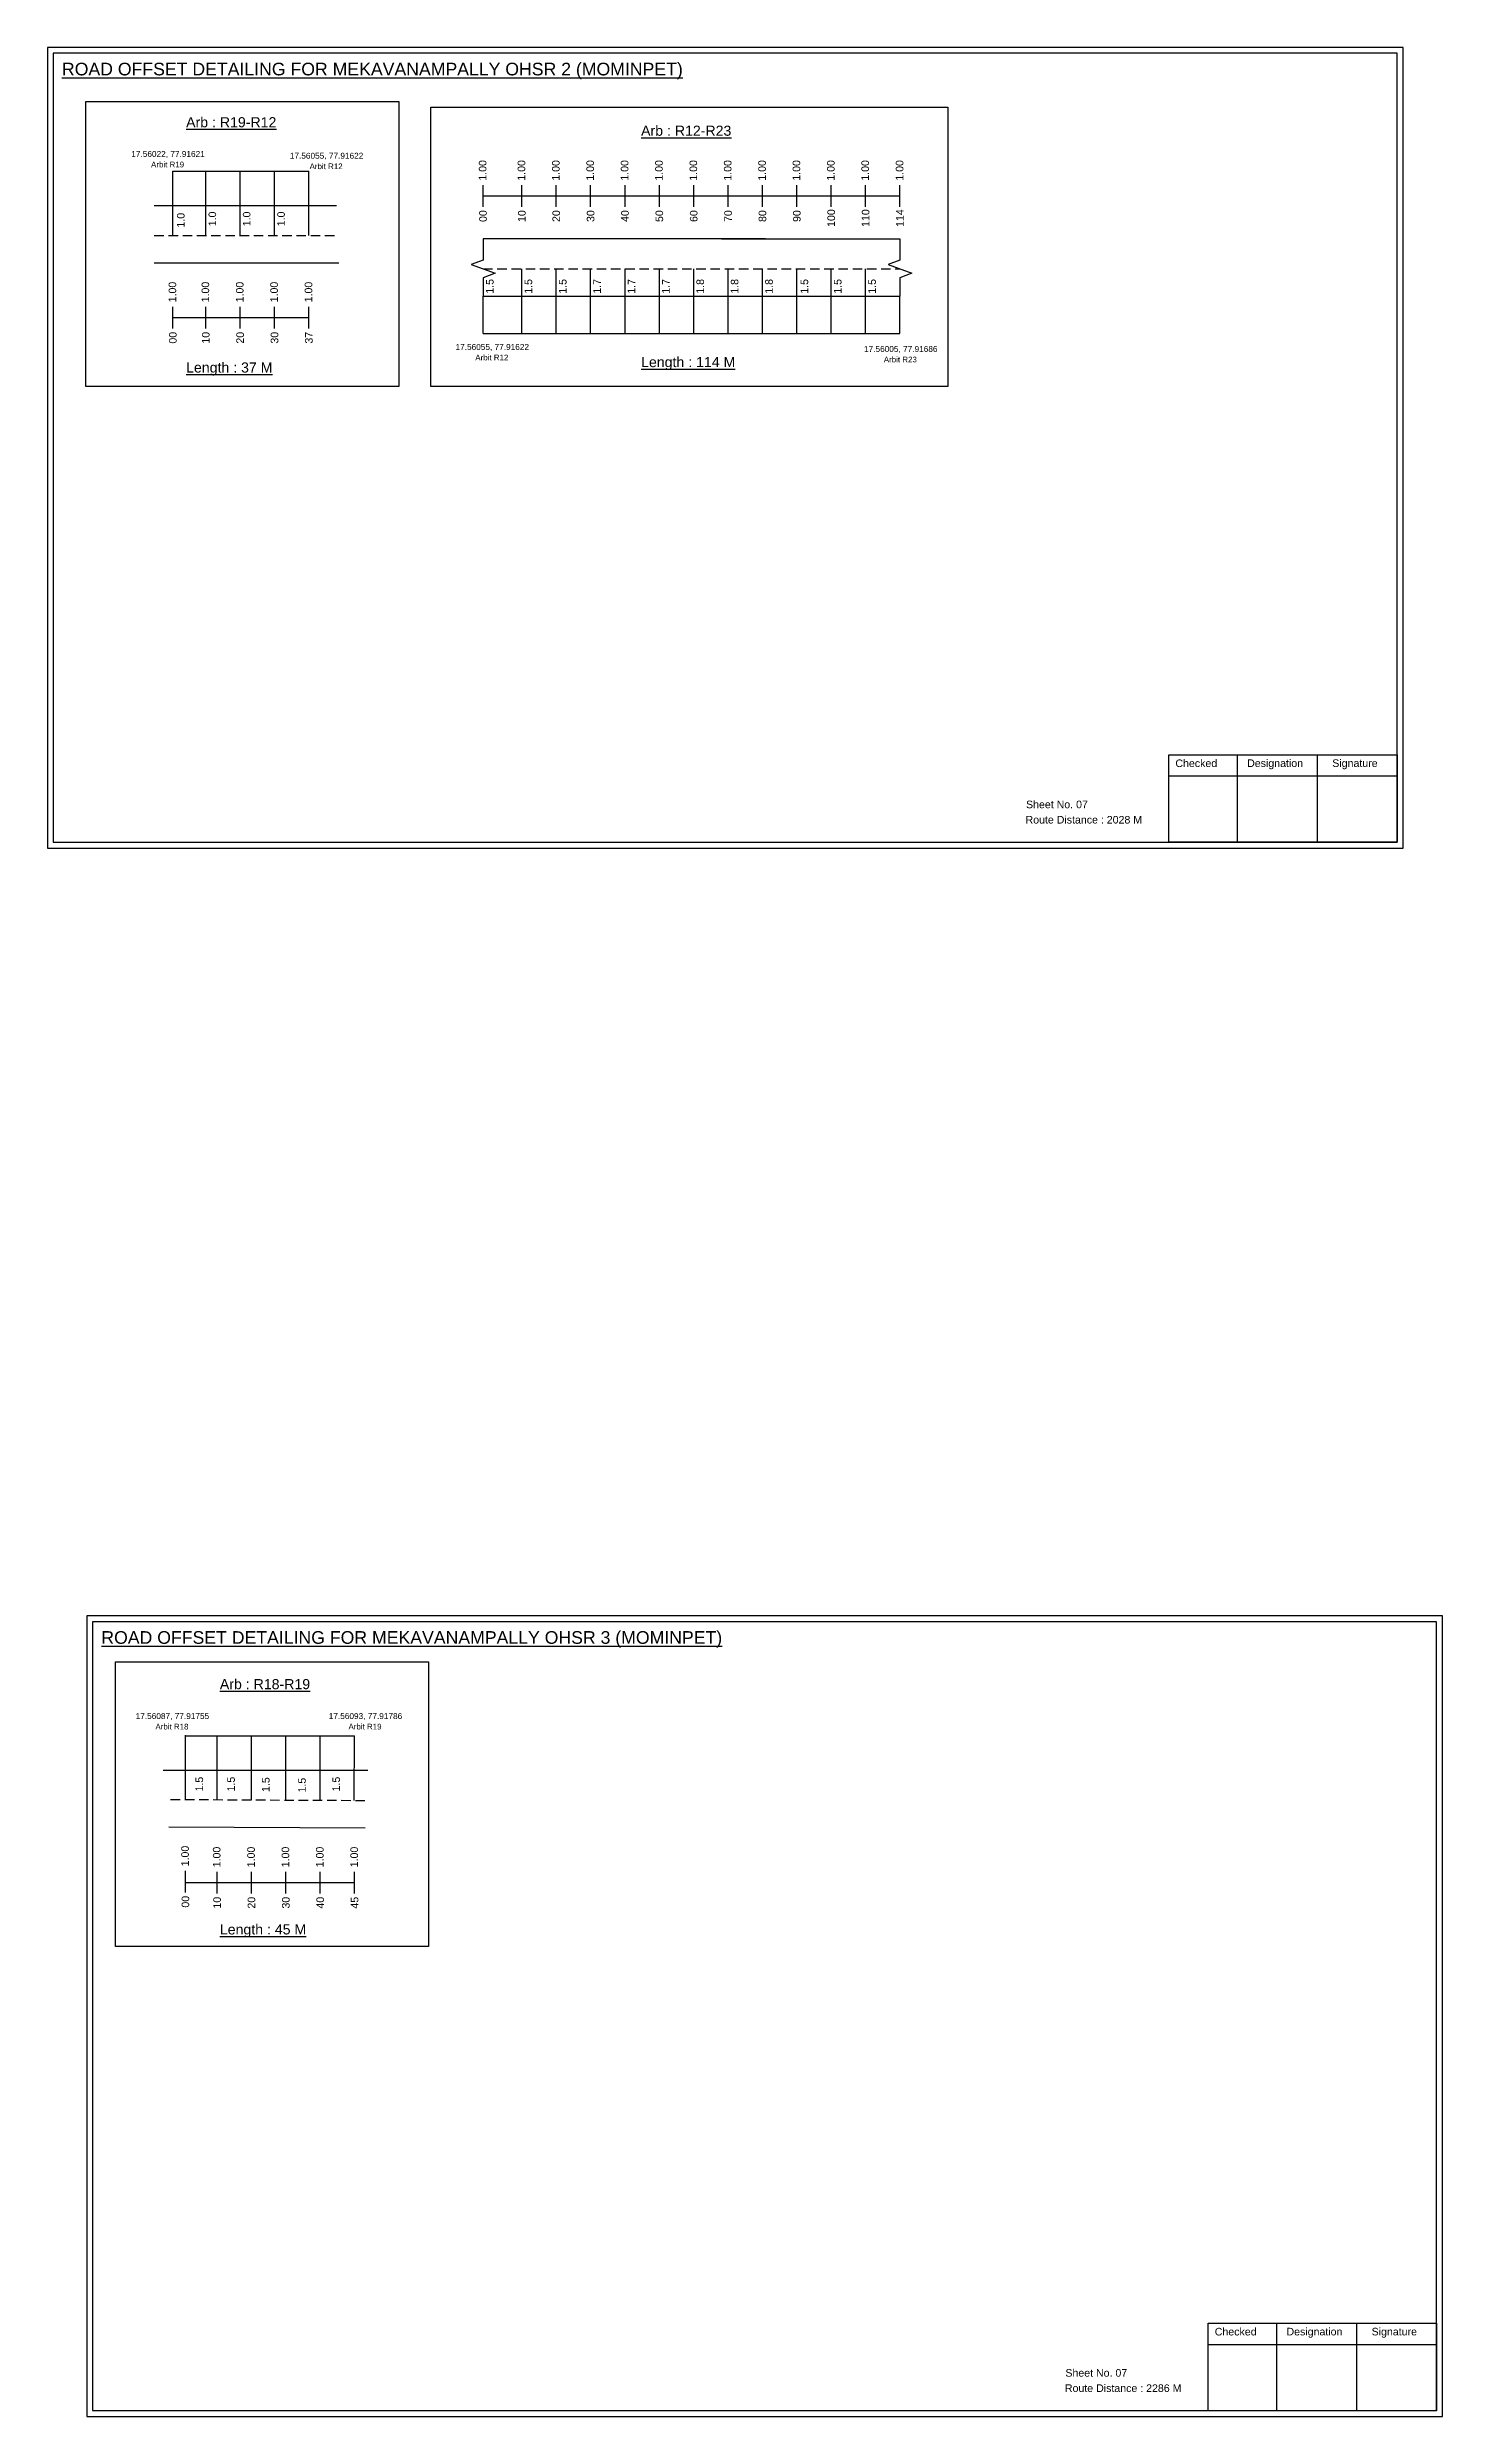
# Model space of a CAD drawing. Header units: inches. Extents: x 1241 to 8862, y 322 to 2472.
# Drawn here: x 8310 to 8862, y 324 to 1261 of the extents above; entities that cross this region are included whole.
import ezdxf

# ---------------------------------------------------------------- set-up
doc = ezdxf.new("R2010")
doc.units = ezdxf.units.IN
doc.header["$MEASUREMENT"] = 0
doc.linetypes.add('DASHED2', pattern=[0.375, 0.25, -0.125])
doc.layers.add('PDF_Geometry', color=7, linetype='Continuous')
doc.layers.add('PDF_Text', color=5, linetype='Continuous')
doc.styles.add('PDF Arial', font='arial.ttf')
doc.styles.get("Standard").update_dxf_attribs({"font": 'arial.ttf'})

msp = doc.modelspace()

# ---------------------------------------------------------------- linework, layer by layer
at = {"color": 5}
for p, q in [((8359.38, 1212.51), (8413.22, 1212.51)), ((8482.1, 1148.24), (8647.07, 1148.24)), ((8364.37, 593.58), (8431.29, 593.58))]:
    msp.add_line(p, q, dxfattribs=at)
for p, q in [((8359.38, 1186.98), (8359.38, 1212.51)), ((8372.42, 1186.98), (8372.42, 1212.51)), ((8386.02, 1186.98), (8386.02, 1212.51)), ((8399.62, 1186.98), (8399.62, 1212.51)), ((8413.22, 1186.98), (8413.22, 1212.51)), ((8352.04, 1198.86), (8424.07, 1198.86)), ((8593.87, 1185.66), (8482.1, 1185.66)), ((8576.4, 1185.66), (8647.07, 1185.66)), ((8352.04, 1176.17), (8425.07, 1176.17)), ((8497.47, 1148.24), (8497.47, 1173.78)), ((8511.07, 1148.24), (8511.07, 1173.78)), ((8524.67, 1148.24), (8524.67, 1173.78)), ((8538.27, 1148.24), (8538.27, 1173.78)), ((8551.87, 1148.24), (8551.87, 1173.78)), ((8565.47, 1148.24), (8565.47, 1173.78)), ((8579.07, 1148.24), (8579.07, 1173.78)), ((8592.67, 1148.24), (8592.67, 1173.78)), ((8606.27, 1148.24), (8606.27, 1173.78)), ((8619.87, 1148.24), (8619.87, 1173.78)), ((8633.47, 1148.24), (8633.47, 1173.78)), ((8482.1, 1162.98), (8647.07, 1162.98)), ((8482.1, 1148.24), (8482.1, 1162.98)), ((8647.07, 1148.24), (8647.07, 1162.98)), ((8364.37, 568.34), (8364.37, 593.88)), ((8376.89, 568.29), (8376.89, 593.58)), ((8390.49, 568.24), (8390.49, 593.58)), ((8404.09, 568.3), (8404.09, 593.58)), ((8417.69, 568.04), (8417.69, 593.58)), ((8431.07, 568.08), (8431.29, 593.58)), ((8436.54, 579.91), (8355.59, 579.91)), ((8357.8, 557.7), (8435.53, 557.27))]:
    msp.add_line(p, q)
at = {"color": 217, "true_color": 0x93278f}
for p, q in [((8482.1, 1198.39), (8482.1, 1206.94)), ((8482.1, 1202.66), (8647.07, 1202.66)), ((8497.47, 1198.39), (8497.47, 1206.94)), ((8511.07, 1198.39), (8511.07, 1206.94)), ((8524.67, 1198.39), (8524.67, 1206.94)), ((8538.27, 1198.39), (8538.27, 1206.94)), ((8551.87, 1198.39), (8551.87, 1206.94)), ((8565.47, 1198.39), (8565.47, 1206.94)), ((8579.07, 1198.39), (8579.07, 1206.94)), ((8592.67, 1198.39), (8592.67, 1206.94)), ((8606.27, 1198.39), (8606.27, 1206.94)), ((8619.87, 1198.39), (8619.87, 1206.94)), ((8633.47, 1198.39), (8633.47, 1206.94)), ((8647.07, 1198.39), (8647.07, 1206.94)), ((8359.38, 1150.28), (8359.38, 1158.83)), ((8359.38, 1154.55), (8413.22, 1154.56)), ((8372.42, 1150.28), (8372.42, 1158.83)), ((8386.02, 1150.28), (8386.02, 1158.83)), ((8399.62, 1150.28), (8399.62, 1158.83)), ((8413.22, 1150.28), (8413.22, 1158.83)), ((8364.37, 531.73), (8364.37, 540.28)), ((8364.37, 535.61), (8431.29, 535.63)), ((8376.89, 531.34), (8376.89, 539.9)), ((8390.49, 531.34), (8390.49, 539.9)), ((8404.09, 531.34), (8404.09, 539.9)), ((8417.69, 531.34), (8417.69, 539.9)), ((8431.29, 531.34), (8431.29, 539.9))]:
    msp.add_line(p, q, dxfattribs=at)
at = {"linetype": 'DASHED2', "ltscale": 15}
for p, q in [((8352.04, 1186.98), (8424.57, 1186.98)), ((8482.1, 1173.78), (8647.07, 1173.78)), ((8358.51, 568.49), (8436.8, 568.08))]:
    msp.add_line(p, q, dxfattribs=at)
for points in [[(8324.92, 1239.99), (8448.72, 1239.99), (8448.72, 1127.31), (8324.92, 1127.31)], [(8461.5, 1237.81), (8666.06, 1237.81), (8666.06, 1127.31), (8461.5, 1127.31)], [(8336.67, 622.94), (8460.47, 622.94), (8460.47, 510.26), (8336.67, 510.26)]]:
    msp.add_lwpolyline(points, close=True)
at = {"linetype": 'Continuous'}
for points in [[(8482.1, 1185.66), (8482.1, 1177.23), (8477.36, 1175.51), (8486.84, 1172.05), (8482.1, 1170.33), (8482.1, 1162.98)], [(8647.07, 1185.66), (8647.07, 1177.23), (8642.33, 1175.51), (8651.81, 1172.05), (8647.07, 1170.33), (8647.07, 1162.98)]]:
    msp.add_lwpolyline(points, dxfattribs=at)
at = {"layer": 'PDF_Geometry'}
for points in [[(8309.73, 1261.41), (8309.73, 944.7), (8846.2, 944.7), (8846.2, 1261.41)], [(8312.05, 1259.08), (8312.05, 947.12), (8843.78, 947.12), (8843.78, 1259.08)], [(8325.3, 641.11), (8325.3, 324.4), (8861.77, 324.4), (8861.77, 641.11)], [(8327.62, 638.78), (8327.62, 326.82), (8859.35, 326.82), (8859.35, 638.78)]]:
    msp.add_lwpolyline(points, close=True, dxfattribs=at)
at = {"layer": 'PDF_Geometry', "color": 242, "true_color": 0xcc1f26}
for points in [[(8843.78, 947.03), (8753.44, 947.03), (8753.44, 981.64), (8843.78, 981.64)], [(8859.35, 326.72), (8769.01, 326.72), (8769.01, 361.33), (8859.35, 361.33)]]:
    msp.add_lwpolyline(points, close=True, dxfattribs=at)
for points in [[(8780.42, 981.64), (8780.42, 947.03)], [(8812.15, 981.64), (8812.15, 947.03)], [(8753.44, 973.26), (8843.78, 973.26)], [(8795.99, 361.33), (8795.99, 326.72)], [(8827.72, 361.33), (8827.72, 326.72)], [(8769.01, 352.96), (8859.35, 352.96)]]:
    msp.add_lwpolyline(points, dxfattribs=at)

# ---------------------------------------------------------------- texts
at = {"color": 242, "true_color": 0xcd2027}
for s, height, p in [('%%UROAD OFFSET DETAILING FOR MEKAVANAMPALLY OHSR 2 (MOMINPET)', 5, (8315.5, 1250.34)), ('%%UArb : R19-R12', 4, (8364.62, 1229.81)), ('%%UArb : R12-R23', 4, (8544.64, 1226.46)), ('%%ULength : 37 M', 4, (8364.62, 1132.81)), ('%%ULength : 114 M', 4, (8544.64, 1134.96)), ('%%UROAD OFFSET DETAILING FOR MEKAVANAMPALLY OHSR 3 (MOMINPET)', 5, (8331.08, 630.04)), ('%%UArb : R18-R19', 4, (8377.98, 612.09)), ('%%ULength : 45 M', 4, (8377.98, 515.09))]:
    msp.add_text(s, height=height, dxfattribs=at).set_placement(p)
at = {"color": 5}
for s, height, p in [('17.56022, 77.91621', 2.34, (8342.93, 1218.09)), ('17.56055, 77.91622', 2.34, (8405.66, 1217.38)), ('Arbit R19', 2.246, (8350.75, 1213.96)), ('Arbit R12', 2.246, (8413.48, 1213.25)), ('17.56055, 77.91622', 2.34, (8471.22, 1141.76)), ('17.56005, 77.91686', 2.34, (8632.84, 1140.97)), ('Arbit R12', 2.246, (8479.04, 1137.63)), ('Arbit R23', 2.246, (8640.66, 1136.84)), ('17.56087, 77.91755', 2.34, (8344.66, 600.28)), ('17.56093, 77.91786', 2.34, (8421.05, 600.28)), ('Arbit R18', 2.246, (8352.48, 596.16)), ('Arbit R19', 2.246, (8428.87, 596.16))]:
    msp.add_text(s, height=height, dxfattribs=at).set_placement(p)
at = {"color": 217, "true_color": 0x93278f}
for s, p in [('1.00', (8483.43, 1208.68)), ('1.00', (8498.8, 1208.68)), ('1.00', (8512.4, 1208.68)), ('1.00', (8526, 1208.68)), ('1.00', (8539.6, 1208.68)), ('1.00', (8553.2, 1208.68)), ('1.00', (8566.8, 1208.68)), ('1.00', (8580.4, 1208.68)), ('1.00', (8594, 1208.68)), ('1.00', (8607.6, 1208.68)), ('1.00', (8621.2, 1208.68)), ('1.00', (8634.8, 1208.68)), ('1.00', (8648.4, 1208.68)), ('00', (8483.58, 1192.36)), ('10', (8498.95, 1192.36)), ('20', (8512.55, 1192.36)), ('30', (8526.15, 1192.36)), ('40', (8539.75, 1192.36)), ('50', (8553.35, 1192.36)), ('60', (8566.95, 1192.36)), ('70', (8580.55, 1192.36)), ('80', (8594.15, 1192.36)), ('90', (8607.75, 1192.36)), ('100', (8621.35, 1190.41)), ('110', (8634.95, 1190.41)), ('114', (8648.55, 1190.41)), ('1.00', (8360.71, 1160.57)), ('1.00', (8373.74, 1160.57)), ('1.00', (8387.34, 1160.57)), ('1.00', (8400.94, 1160.57)), ('1.00', (8414.54, 1160.57)), ('00', (8360.86, 1144.25)), ('10', (8373.89, 1144.25)), ('20', (8387.49, 1144.25)), ('30', (8401.09, 1144.25)), ('37', (8414.69, 1144.25)), ('1.00', (8365.7, 542.02)), ('1.00', (8378.22, 541.64)), ('1.00', (8391.82, 541.64)), ('1.00', (8405.42, 541.64)), ('1.00', (8419.02, 541.64)), ('1.00', (8432.62, 541.64)), ('00', (8365.85, 525.7)), ('10', (8378.37, 525.32)), ('20', (8391.97, 525.32)), ('30', (8405.57, 525.32)), ('40', (8419.17, 525.32)), ('45', (8432.77, 525.32))]:
    msp.add_text(s, height=3, rotation=90, dxfattribs=at).set_placement(p)
for s, p in [('1.0', (8364.01, 1190.15)), ('1.0', (8376.48, 1190.65)), ('1.0', (8390.08, 1190.65)), ('1.0', (8403.68, 1190.65)), ('1.5', (8486.28, 1163.98)), ('1.5', (8501.54, 1163.98)), ('1.5', (8515.14, 1163.98)), ('1.7', (8528.74, 1163.98)), ('1.7', (8542.34, 1163.98)), ('1.7', (8555.94, 1163.98)), ('1.8', (8569.54, 1163.98)), ('1.8', (8583.14, 1163.98)), ('1.8', (8596.74, 1163.98)), ('1.5', (8610.76, 1163.98)), ('1.5', (8623.94, 1163.98)), ('1.5', (8637.54, 1163.98)), ('1.5', (8371.33, 571.63)), ('1.5', (8383.91, 571.63)), ('1.5', (8397.64, 571.43)), ('1.5', (8411.96, 571.24)), ('1.5', (8425.48, 571.65))]:
    msp.add_text(s, height=3, rotation=90).set_placement(p)
for s, p in [('Route Distance : 2028 M', (8696.75, 954.45)), ('Sheet No. 07', (8696.94, 960.5)), ('Sheet No. 07', (8712.51, 340.2)), ('Route Distance : 2286 M', (8712.32, 334.15))]:
    msp.add_text(s, height=3).set_placement(p)
at = {"layer": 'PDF_Text', "color": 7, "attachment_point": 7, "style": 'PDF Arial'}
for s, insert, char_height in [('Checked', (8756.04, 976.75), 3.001), ('Designation', (8784.42, 975.92), 3.0006), ('Signature', (8818.1, 975.92), 3.001), ('Checked', (8771.62, 356.45), 3.001), ('Designation', (8799.99, 355.61), 3.0006), ('Signature', (8833.67, 355.61), 3.001)]:
    msp.add_mtext(s, dxfattribs=dict(at, insert=insert, char_height=char_height))

doc.saveas('drawing.dxf')
